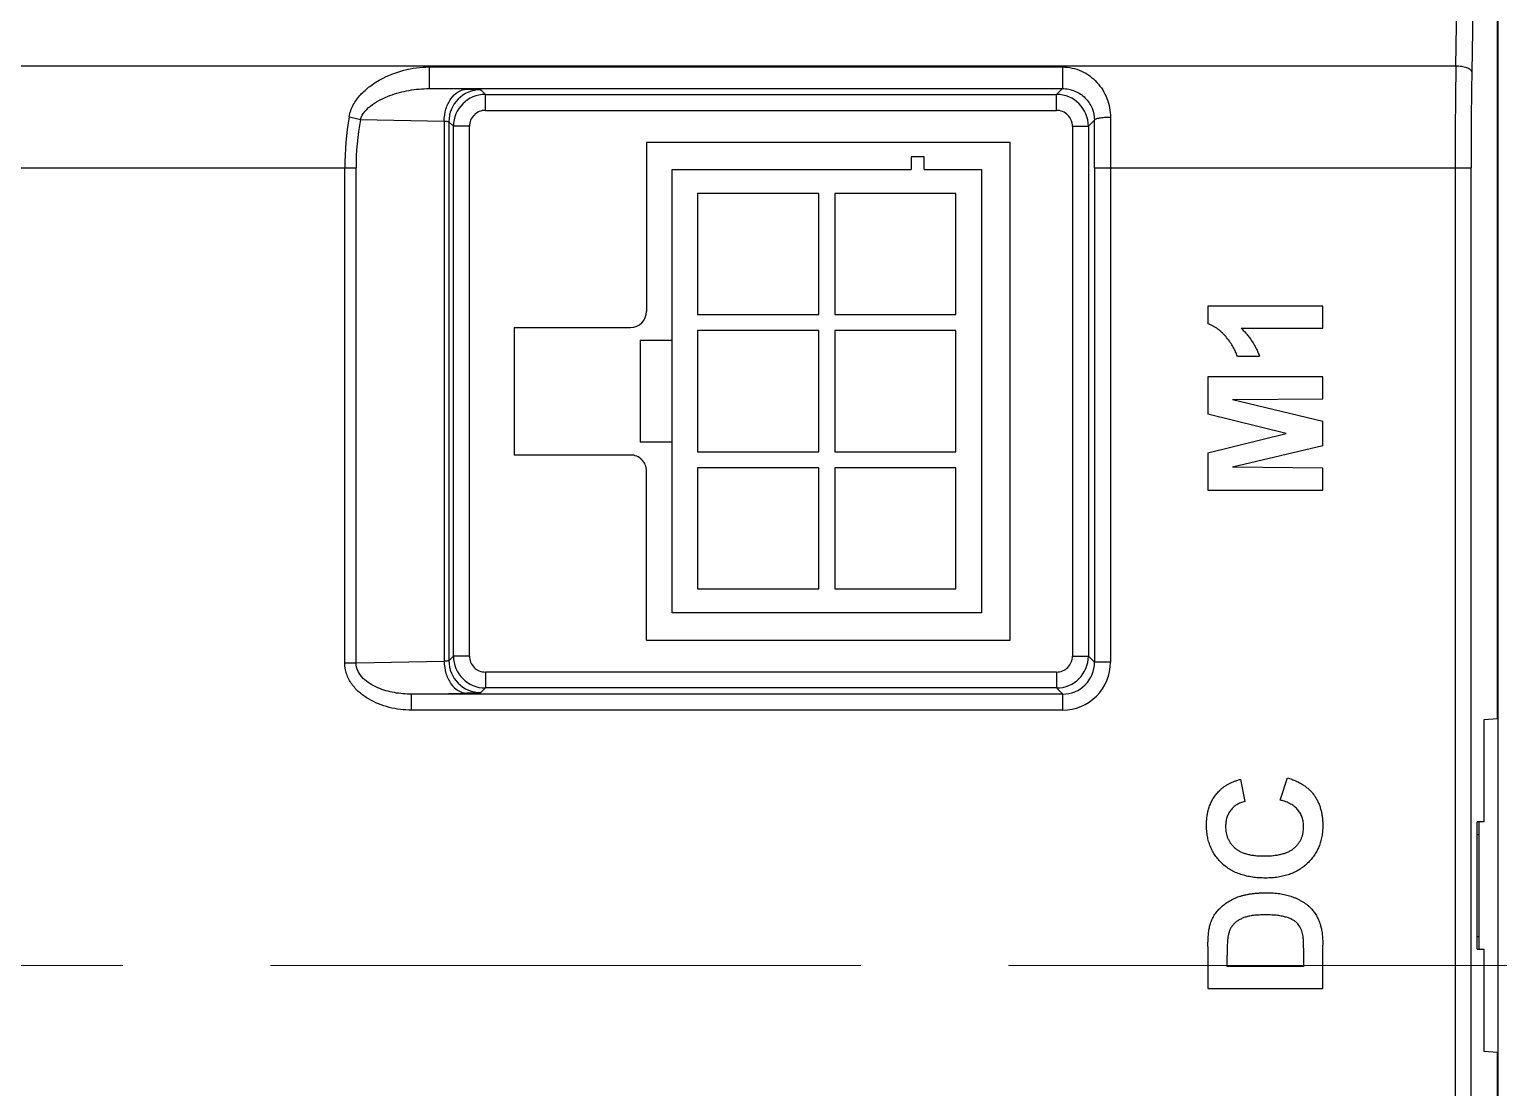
# Model space of a CAD drawing. Header units: millimetres. Extents: x 12 to 285, y 0 to 159.
# Drawn here: x 162.73 to 192.58, y 111.17 to 132.67 of the extents above; entities that cross this region are included whole.
import ezdxf

# ---------------------------------------------------------------- set-up
doc = ezdxf.new("R2010")
doc.units = ezdxf.units.MM
doc.linetypes.add('ACAD_ISO02W100', pattern=[15, 12, -3])

msp = doc.modelspace()

# ---------------------------------------------------------------- linework, layer by layer
at = {"color": 7, "lineweight": 25}
for points in [[(192.563291, 118.669804), (192.563291, 136.193017)], [(192.574616, 91.101808), (192.574616, 136.204412)], [(191.714085, 131.925394), (191.742095, 133.598196)], [(192.066016, 133.481991), (192.037899, 131.809189)], [(191.714085, 131.925394), (95.816596, 131.925394)], [(170.84869, 131.908602), (183.7176, 131.908602)], [(170.84869, 131.908602), (170.84869, 131.469288)], [(183.7176, 131.908602), (183.7176, 131.469288)], [(170.84869, 131.469288), (183.7176, 131.469288)], [(171.89891, 131.444311), (171.992184, 131.350895)], [(183.599208, 131.350895), (183.7176, 131.469288)], [(171.992184, 131.350895), (183.599208, 131.350895)], [(171.992184, 131.026798), (171.992184, 131.350895)], [(183.599208, 131.026798), (183.599208, 131.350895)], [(169.453101, 130.837604), (171.155783, 130.8079)], [(171.155783, 130.8079), (171.155783, 119.833406)], [(171.250716, 130.796117), (171.250716, 119.845013)], [(171.250716, 130.796117), (171.344096, 130.702701)], [(171.992184, 131.026798), (183.599208, 131.026798)], [(184.247296, 130.702701), (184.370416, 130.825891)], [(184.694512, 130.8835), (184.695994, 129.85801)], [(171.668193, 130.702701), (171.344096, 130.702701)], [(171.344096, 119.938499), (171.344096, 130.702701)], [(171.668193, 119.938499), (171.668193, 130.702701)], [(183.923199, 130.702701), (184.247296, 130.702701)], [(183.923199, 130.702701), (183.923199, 119.938499)], [(184.247296, 130.702701), (184.247296, 119.938499)], [(182.657186, 130.376594), (175.267691, 130.376594)], [(175.267691, 130.376594), (175.267691, 126.941103)], [(182.657186, 120.264713), (182.657186, 130.376594)], [(180.90709, 130.084917), (180.647799, 130.084917)], [(180.647799, 130.084917), (180.647799, 129.82559)], [(180.90709, 129.82559), (180.90709, 130.084917)], [(95.508586, 129.85801), (169.364201, 129.85801)], [(169.135108, 119.802115), (169.135108, 129.85801)], [(169.364201, 119.802115), (169.364201, 129.85801)], [(175.786309, 129.82559), (180.647799, 129.82559)], [(175.786309, 120.815716), (175.786309, 129.82559)], [(180.90709, 129.82559), (182.073797, 129.82559)], [(182.073797, 129.82559), (182.073797, 120.815716)], [(184.371897, 129.85801), (192.022095, 129.85801)], [(184.371897, 129.85801), (184.371897, 119.813792)], [(184.695994, 129.85801), (184.695994, 119.813792)], [(191.698316, 129.85801), (191.698316, 97.44821)], [(192.022095, 97.44821), (192.022095, 129.85801)], [(178.767987, 129.339392), (176.304892, 129.339392)], [(176.304892, 129.339392), (176.304892, 126.876297)], [(178.767987, 126.876297), (178.767987, 129.339392)], [(181.555284, 129.339392), (179.092084, 129.339392)], [(179.092084, 129.339392), (179.092084, 126.876297)], [(181.555284, 126.876297), (181.555284, 129.339392)], [(189.009514, 127.050816), (186.675995, 127.050816)], [(186.675995, 127.050816), (186.675995, 126.690913)], [(189.009514, 126.602013), (189.009514, 127.050816)], [(172.577689, 126.617006), (174.943594, 126.617006)], [(172.577689, 126.617006), (172.577689, 124.024195)], [(176.304892, 126.876297), (178.767987, 126.876297)], [(179.092084, 126.876297), (181.555284, 126.876297)], [(187.348213, 126.602013), (189.009514, 126.602013)], [(175.138115, 126.357714), (175.786309, 126.357714)], [(175.138115, 126.357714), (175.138115, 124.283486)], [(178.767987, 126.5522), (176.304892, 126.5522)], [(176.304892, 126.5522), (176.304892, 124.089106)], [(178.767987, 124.089106), (178.767987, 126.5522)], [(181.555284, 126.5522), (179.092084, 126.5522)], [(179.092084, 126.5522), (179.092084, 124.089106)], [(181.555284, 124.089106), (181.555284, 126.5522)], [(187.274412, 126.033617), (187.72311, 126.033617)], [(189.009514, 125.614799), (186.675995, 125.614799)], [(186.675995, 125.614799), (186.675995, 124.855692)], [(189.009514, 125.165995), (189.009514, 125.614799)], [(187.172494, 125.151108), (189.009514, 125.165995)], [(187.172494, 125.151108), (189.009514, 124.713099)], [(188.267693, 124.463015), (186.675995, 124.855692)], [(189.009514, 124.212896), (189.009514, 124.713099)], [(175.786309, 124.283486), (175.138115, 124.283486)], [(186.675995, 124.070303), (188.267693, 124.463015)], [(189.009514, 124.212896), (187.172494, 123.774887)], [(174.943594, 124.024195), (172.577689, 124.024195)], [(176.304892, 124.089106), (178.767987, 124.089106)], [(179.092084, 124.089106), (181.555284, 124.089106)], [(186.675995, 124.070303), (186.675995, 123.311196)], [(175.267691, 120.264713), (175.267691, 123.700098)], [(178.767987, 123.765009), (176.304892, 123.765009)], [(176.304892, 123.765009), (176.304892, 121.301809)], [(178.767987, 121.301809), (178.767987, 123.765009)], [(181.555284, 123.765009), (179.092084, 123.765009)], [(179.092084, 123.765009), (179.092084, 121.301809)], [(181.555284, 121.301809), (181.555284, 123.765009)], [(189.009514, 123.759999), (187.172494, 123.774887)], [(189.009514, 123.311196), (189.009514, 123.759999)], [(186.675995, 123.311196), (189.009514, 123.311196)], [(176.304892, 121.301809), (178.767987, 121.301809)], [(179.092084, 121.301809), (181.555284, 121.301809)], [(182.073797, 120.815716), (175.786309, 120.815716)], [(175.267691, 120.264713), (182.657186, 120.264713)], [(169.135108, 119.802115), (169.364201, 119.802115)], [(169.364201, 119.802115), (171.155783, 119.833406)], [(171.344096, 119.938499), (171.250716, 119.845013)], [(171.668193, 119.938499), (171.344096, 119.938499)], [(183.923199, 119.938499), (184.247296, 119.938499)], [(184.371897, 119.813792), (184.247296, 119.938499)], [(184.695994, 119.813792), (184.371897, 119.813792)], [(183.599208, 119.614402), (171.992184, 119.614402)], [(171.992184, 119.614402), (171.992184, 119.290411)], [(183.599208, 119.614402), (183.599208, 119.290411)], [(170.49309, 119.165704), (171.614183, 119.185213)], [(183.723915, 119.165704), (170.49309, 119.165704)], [(170.49309, 118.841607), (170.49309, 119.165704)], [(171.992184, 119.290411), (171.89891, 119.196995)], [(183.599208, 119.290411), (171.992184, 119.290411)], [(183.723915, 119.165704), (183.599208, 119.290411)], [(183.723915, 118.841607), (183.723915, 119.165704)], [(183.723915, 118.841607), (170.49309, 118.841607)], [(192.286008, 118.647614), (192.563291, 118.669804)], [(192.286008, 116.573387), (192.286008, 118.647614)], [(187.334207, 117.433106), (187.423884, 116.984408)], [(188.141892, 117.014289), (188.291505, 117.463093)], [(192.286008, 116.573387), (192.144509, 116.573387)], [(192.144509, 113.980611), (192.144509, 116.573387)], [(192.185713, 113.980611), (192.185713, 116.573387)], [(192.144509, 116.310709), (192.185713, 116.310709)], [(189.009514, 113.184992), (189.009514, 114.066089)], [(192.185713, 114.236516), (192.144509, 114.236516)], [(186.675995, 114.040795), (186.675995, 113.184992)], [(187.064897, 113.63369), (187.064897, 113.855799)], [(188.620612, 114.003013), (188.620612, 113.63369)], [(192.144509, 113.980611), (192.286008, 113.980611)], [(192.286008, 111.906384), (192.286008, 113.980611)], [(188.620612, 113.63369), (187.064897, 113.63369)], [(186.675995, 113.184992), (189.009514, 113.184992)], [(192.563291, 111.884194), (192.286008, 111.906384)], [(192.563291, 109.018792), (192.563291, 111.884194)]]:
    msp.add_lwpolyline(points, dxfattribs=at)
at = {"color": 7, "linetype": 'ACAD_ISO02W100', "lineweight": 15}
msp.add_lwpolyline([(92.623111, 113.653093), (195.523203, 113.653093)], dxfattribs=at)
at = {"color": 7, "lineweight": 25}
for points, knots in [([(169.224007, 130.895883), (169.238295, 130.979491), (169.268211, 131.0607), (169.308498, 131.135913), (169.348785, 131.210913), (169.399409, 131.279705), (169.456417, 131.342605), (169.513497, 131.405611), (169.576997, 131.462691), (169.644695, 131.51409), (169.712499, 131.565913), (169.784501, 131.611986), (169.859184, 131.653085), (170.009185, 131.735811), (170.170299, 131.798288), (170.336598, 131.841503), (170.503991, 131.884895), (170.676605, 131.908602), (170.84869, 131.908602)], [0, 0, 0, 0, 1, 1, 1, 2, 2, 2, 3, 3, 3, 4, 4, 4, 5, 5, 5, 6, 6, 6, 6]), ([(183.7176, 131.908602), (183.849504, 131.908496), (183.983101, 131.879286), (184.104315, 131.824394), (184.223589, 131.770313), (184.33101, 131.691291), (184.419416, 131.595194), (184.507187, 131.499803), (184.576403, 131.387408), (184.623004, 131.266299), (184.669889, 131.144309), (184.694089, 131.013287), (184.694512, 130.8835)], [0, 0, 0, 0, 1, 1, 1, 2, 2, 2, 3, 3, 3, 4, 4, 4, 4]), ([(192.037899, 131.809189), (192.0361, 131.825593), (192.024388, 131.839986), (192.011512, 131.850993), (192.00181, 131.859283), (191.991403, 131.865704), (191.980502, 131.871384), (191.967097, 131.878404), (191.952915, 131.884507), (191.938487, 131.889693), (191.903703, 131.902393), (191.867402, 131.910401), (191.830713, 131.915904), (191.792084, 131.92169), (191.753102, 131.924794), (191.714085, 131.925394)], [0, 0, 0, 0, 1, 1, 1, 2, 2, 2, 3, 3, 3, 4, 4, 4, 5, 5, 5, 5]), ([(169.453101, 130.837604), (169.487286, 130.964286), (169.589591, 131.067403), (169.698494, 131.145614), (169.753492, 131.18509), (169.810112, 131.218216), (169.868991, 131.24799), (169.928187, 131.277906), (169.989712, 131.304399), (170.052189, 131.327683), (170.178307, 131.374884), (170.308587, 131.409209), (170.441091, 131.432916), (170.575605, 131.456799), (170.712306, 131.469817), (170.84869, 131.469288)], [0, 0, 0, 0, 1, 1, 1, 2, 2, 2, 3, 3, 3, 4, 4, 4, 5, 5, 5, 5]), ([(171.155783, 130.8079), (171.156595, 130.890803), (171.168483, 130.974199), (171.192402, 131.054103), (171.214591, 131.128504), (171.247188, 131.199801), (171.292097, 131.263301), (171.331714, 131.319286), (171.380714, 131.36931), (171.440087, 131.404306), (171.492792, 131.435491), (171.553717, 131.454894), (171.614183, 131.455917)], [0, 0, 0, 0, 1, 1, 1, 2, 2, 2, 3, 3, 3, 4, 4, 4, 4]), ([(171.614183, 131.455917), (171.653694, 131.455212), (171.693311, 131.4544), (171.732716, 131.453413), (171.748909, 131.452989), (171.764995, 131.452601), (171.781188, 131.452107), (171.794699, 131.451613), (171.808316, 131.451084), (171.821687, 131.45059), (171.832411, 131.450096), (171.8431, 131.449497), (171.854001, 131.449109), (171.862009, 131.448685), (171.870017, 131.448403), (171.877708, 131.447415), (171.882611, 131.446886), (171.887303, 131.446216), (171.892701, 131.445898), (171.894994, 131.445793), (171.897393, 131.445793), (171.89891, 131.444311)], [0, 0, 0, 0, 1, 1, 1, 2, 2, 2, 3, 3, 3, 4, 4, 4, 5, 5, 5, 6, 6, 6, 7, 7, 7, 7]), ([(183.7176, 131.469288), (183.804384, 131.469288), (183.892084, 131.451684), (183.972694, 131.417817), (184.050799, 131.385009), (184.122201, 131.33689), (184.181891, 131.276988), (184.240593, 131.218216), (184.287901, 131.148189), (184.320215, 131.071601), (184.352882, 130.993884), (184.369992, 130.909394), (184.370416, 130.825891)], [0, 0, 0, 0, 1, 1, 1, 2, 2, 2, 3, 3, 3, 4, 4, 4, 4]), ([(169.224007, 130.895883), (169.265706, 130.888509), (169.307192, 130.879584), (169.348291, 130.869283), (169.38371, 130.860217), (169.418917, 130.850092), (169.453101, 130.837604)], [0, 0, 0, 0, 1, 1, 1, 2, 2, 2, 2]), ([(171.155783, 130.8079), (171.169083, 130.807194), (171.182312, 130.806383), (171.1954, 130.805289), (171.205208, 130.804584), (171.215085, 130.803702), (171.225104, 130.802502), (171.231384, 130.801691), (171.237804, 130.800915), (171.243696, 130.799398), (171.245389, 130.79901), (171.247012, 130.798516), (171.248705, 130.79781), (171.249587, 130.797387), (171.250504, 130.796999), (171.250716, 130.796117)], [0, 0, 0, 0, 1, 1, 1, 2, 2, 2, 3, 3, 3, 4, 4, 4, 5, 5, 5, 5]), ([(171.992184, 131.026798), (171.906283, 131.026798), (171.823909, 130.992685), (171.76309, 130.931901), (171.702307, 130.871082), (171.668193, 130.788709), (171.668193, 130.702701)], [0, 0, 0, 0, 1, 1, 1, 2, 2, 2, 2]), ([(183.923199, 130.702701), (183.923199, 130.788709), (183.889086, 130.871082), (183.828408, 130.931901), (183.767483, 130.992685), (183.685215, 131.026798), (183.599208, 131.026798)], [0, 0, 0, 0, 1, 1, 1, 2, 2, 2, 2]), ([(184.694512, 130.8835), (184.65359, 130.883394), (184.612597, 130.881913), (184.571887, 130.878914), (184.536891, 130.876198), (184.502107, 130.872388), (184.467288, 130.866284), (184.443194, 130.862086), (184.419099, 130.856689), (184.396803, 130.847693), (184.389995, 130.845012), (184.383504, 130.841908), (184.377612, 130.837004), (184.374084, 130.834005), (184.370909, 130.830301), (184.370416, 130.825891)], [0, 0, 0, 0, 1, 1, 1, 2, 2, 2, 3, 3, 3, 4, 4, 4, 5, 5, 5, 5]), ([(187.274412, 126.033617), (187.263087, 126.063497), (187.251904, 126.093413), (187.238816, 126.122411), (187.224494, 126.154196), (187.207913, 126.184888), (187.190204, 126.215015), (187.171012, 126.247683), (187.150516, 126.279609), (187.128997, 126.310794), (187.10529, 126.345084), (187.080384, 126.378387), (187.054208, 126.410807), (187.040696, 126.427599), (187.026903, 126.444003), (187.012615, 126.459984), (186.998716, 126.475295), (186.984393, 126.490217), (186.969612, 126.504787), (186.955183, 126.519004), (186.940508, 126.532798), (186.925197, 126.545991), (186.910098, 126.558903), (186.894505, 126.571109), (186.878383, 126.582892), (186.862791, 126.594287), (186.846704, 126.605188), (186.8303, 126.615594), (186.814107, 126.62579), (186.797491, 126.635491), (186.780699, 126.644593), (186.763907, 126.653589), (186.746797, 126.662196), (186.729299, 126.669816), (186.711802, 126.677401), (186.693916, 126.68421), (186.675995, 126.690913)], [0, 0, 0, 0, 1, 1, 1, 2, 2, 2, 3, 3, 3, 4, 4, 4, 5, 5, 5, 6, 6, 6, 7, 7, 7, 8, 8, 8, 9, 9, 9, 10, 10, 10, 11, 11, 11, 12, 12, 12, 12]), ([(187.348213, 126.602013), (187.368886, 126.581693), (187.389488, 126.561302), (187.409384, 126.540312), (187.429105, 126.519604), (187.448084, 126.49819), (187.466499, 126.476283), (187.484808, 126.45441), (187.502588, 126.431903), (187.519804, 126.409008), (187.536808, 126.386289), (187.553212, 126.363111), (187.568805, 126.339299), (187.584397, 126.315698), (187.599108, 126.291392), (187.613184, 126.266909), (187.627401, 126.242285), (187.640983, 126.217308), (187.653895, 126.192085), (187.666983, 126.166508), (187.679401, 126.140509), (187.690795, 126.114015), (187.702296, 126.087486), (187.712703, 126.060499), (187.72311, 126.033617)], [0, 0, 0, 0, 1, 1, 1, 2, 2, 2, 3, 3, 3, 4, 4, 4, 5, 5, 5, 6, 6, 6, 7, 7, 7, 8, 8, 8, 8]), ([(175.267691, 123.700098), (175.267691, 123.786105), (175.233612, 123.868514), (175.172793, 123.929298), (175.11201, 123.990116), (175.029601, 124.024195), (174.943594, 124.024195)], [0, 0, 0, 0, 1, 1, 1, 2, 2, 2, 2]), ([(170.49309, 118.841607), (170.34069, 118.841607), (170.187585, 118.859493), (170.038889, 118.896499), (169.890511, 118.933506), (169.746295, 118.989703), (169.615414, 119.067914), (169.549692, 119.107108), (169.487391, 119.15191), (169.430312, 119.20271), (169.373091, 119.253404), (169.321092, 119.310308), (169.277206, 119.372784), (169.233215, 119.435508), (169.197302, 119.503806), (169.172714, 119.576408), (169.148196, 119.649009), (169.135108, 119.725809), (169.135108, 119.802115)], [0, 0, 0, 0, 1, 1, 1, 2, 2, 2, 3, 3, 3, 4, 4, 4, 5, 5, 5, 6, 6, 6, 6]), ([(170.49309, 119.165704), (170.376109, 119.165316), (170.258493, 119.174911), (170.143205, 119.195584), (170.085385, 119.205991), (170.0282, 119.219114), (169.971791, 119.235413), (169.915487, 119.251817), (169.859889, 119.271184), (169.805914, 119.294291), (169.751798, 119.317504), (169.699199, 119.344386), (169.649387, 119.375889), (169.599504, 119.407498), (169.552303, 119.443587), (169.510392, 119.485391), (169.468306, 119.527301), (169.431511, 119.574891), (169.405512, 119.628584), (169.3793, 119.682488), (169.36399, 119.742707), (169.364201, 119.802115)], [0, 0, 0, 0, 1, 1, 1, 2, 2, 2, 3, 3, 3, 4, 4, 4, 5, 5, 5, 6, 6, 6, 7, 7, 7, 7]), ([(171.250716, 119.845013), (171.250504, 119.844307), (171.249587, 119.843813), (171.248705, 119.84339), (171.247012, 119.842684), (171.245389, 119.842296), (171.243696, 119.841803), (171.237804, 119.840286), (171.231384, 119.839509), (171.225104, 119.838804), (171.215085, 119.837604), (171.205208, 119.836687), (171.1954, 119.835911), (171.182312, 119.834888), (171.169083, 119.834006), (171.155783, 119.833406)], [0, 0, 0, 0, 1, 1, 1, 2, 2, 2, 3, 3, 3, 4, 4, 4, 5, 5, 5, 5]), ([(171.155783, 119.833406), (171.156595, 119.750398), (171.168483, 119.667107), (171.192402, 119.587097), (171.214591, 119.512802), (171.247188, 119.4414), (171.292097, 119.3779), (171.331714, 119.321914), (171.380785, 119.271996), (171.440087, 119.236894), (171.492792, 119.205709), (171.553717, 119.186412), (171.614183, 119.185213)], [0, 0, 0, 0, 1, 1, 1, 2, 2, 2, 3, 3, 3, 4, 4, 4, 4]), ([(171.668193, 119.938499), (171.668193, 119.852492), (171.702307, 119.770083), (171.76309, 119.709299), (171.823909, 119.648516), (171.906283, 119.614402), (171.992184, 119.614402)], [0, 0, 0, 0, 1, 1, 1, 2, 2, 2, 2]), ([(183.599208, 119.614402), (183.685215, 119.614402), (183.767483, 119.648516), (183.828408, 119.709299), (183.889086, 119.770083), (183.923199, 119.852492), (183.923199, 119.938499)], [0, 0, 0, 0, 1, 1, 1, 2, 2, 2, 2]), ([(183.723915, 118.841607), (183.98169, 118.841607), (184.228916, 118.944089), (184.411302, 119.126404), (184.593583, 119.308685), (184.695994, 119.556017), (184.695994, 119.813792)], [0, 0, 0, 0, 1, 1, 1, 2, 2, 2, 2]), ([(183.723915, 119.165704), (183.895788, 119.165704), (184.060606, 119.233896), (184.182209, 119.355498), (184.303705, 119.476995), (184.372003, 119.641883), (184.371897, 119.813792)], [0, 0, 0, 0, 1, 1, 1, 2, 2, 2, 2]), ([(171.89891, 119.196995), (171.897393, 119.195514), (171.894994, 119.195514), (171.892701, 119.195408), (171.887303, 119.19509), (171.882611, 119.194314), (171.877708, 119.193714), (171.870017, 119.192797), (171.862009, 119.192515), (171.854001, 119.192198), (171.8431, 119.191704), (171.832411, 119.191104), (171.821687, 119.19061), (171.808316, 119.19001), (171.794699, 119.189587), (171.781188, 119.189199), (171.764995, 119.188705), (171.748909, 119.188211), (171.732716, 119.187788), (171.693311, 119.186694), (171.653694, 119.185989), (171.614183, 119.185213)], [0, 0, 0, 0, 1, 1, 1, 2, 2, 2, 3, 3, 3, 4, 4, 4, 5, 5, 5, 6, 6, 6, 7, 7, 7, 7]), ([(186.901314, 117.197098), (186.914402, 117.210116), (186.927314, 117.223204), (186.941107, 117.23541), (186.955112, 117.247898), (186.969894, 117.259716), (186.984993, 117.270899), (187.000515, 117.282506), (187.01639, 117.293583), (187.032582, 117.304096), (187.049692, 117.315102), (187.06719, 117.325298), (187.085005, 117.334999), (187.103385, 117.344983), (187.122188, 117.354296), (187.141203, 117.363009), (187.160994, 117.372217), (187.181102, 117.380684), (187.201387, 117.388692), (187.222589, 117.397088), (187.243896, 117.40499), (187.265486, 117.412116), (187.288205, 117.419595), (187.311206, 117.426404), (187.334207, 117.433106)], [0, 0, 0, 0, 1, 1, 1, 2, 2, 2, 3, 3, 3, 4, 4, 4, 5, 5, 5, 6, 6, 6, 7, 7, 7, 8, 8, 8, 8]), ([(188.291505, 117.463093), (188.320892, 117.453885), (188.350384, 117.444783), (188.379417, 117.434482), (188.407216, 117.42471), (188.434698, 117.413809), (188.461685, 117.401815), (188.487685, 117.390314), (188.513191, 117.377791), (188.538309, 117.364385), (188.562403, 117.351615), (188.58611, 117.338103), (188.608899, 117.323287), (188.631089, 117.308893), (188.652609, 117.293301), (188.673387, 117.277002), (188.693707, 117.261092), (188.713498, 117.244617), (188.732301, 117.227014), (188.750787, 117.209692), (188.76839, 117.191313), (188.785112, 117.172298), (188.801798, 117.153389), (188.817497, 117.13381), (188.832384, 117.113384), (188.847201, 117.092993), (188.8611, 117.071897), (188.874012, 117.050307), (188.886888, 117.0284), (188.898989, 117.005893), (188.909995, 116.982997), (188.921108, 116.959608), (188.931197, 116.93569), (188.940405, 116.911383), (188.949612, 116.886689), (188.957797, 116.861606), (188.965099, 116.836206), (188.972684, 116.809783), (188.979316, 116.783184), (188.984784, 116.756302), (188.990287, 116.728609), (188.994697, 116.700599), (188.998296, 116.672588), (189.002106, 116.643484), (189.004998, 116.614415), (189.006692, 116.585205), (189.008491, 116.554513), (189.008985, 116.523786), (189.009514, 116.493095)], [0, 0, 0, 0, 1, 1, 1, 2, 2, 2, 3, 3, 3, 4, 4, 4, 5, 5, 5, 6, 6, 6, 7, 7, 7, 8, 8, 8, 9, 9, 9, 10, 10, 10, 11, 11, 11, 12, 12, 12, 13, 13, 13, 14, 14, 14, 15, 15, 15, 16, 16, 16, 16]), ([(186.646114, 116.509005), (186.646996, 116.543507), (186.647808, 116.577903), (186.650312, 116.612298), (186.652711, 116.645283), (186.656592, 116.678197), (186.661989, 116.711006), (186.667211, 116.742403), (186.673913, 116.773588), (186.682098, 116.804386), (186.690106, 116.834301), (186.69949, 116.863688), (186.710108, 116.892792), (186.720586, 116.921191), (186.732298, 116.949201), (186.745704, 116.976506), (186.758792, 117.003388), (186.773608, 117.029493), (186.789589, 117.054999), (186.805605, 117.080399), (186.822786, 117.104917), (186.841483, 117.128306), (186.860392, 117.152084), (186.880888, 117.174591), (186.901314, 117.197098)], [0, 0, 0, 0, 1, 1, 1, 2, 2, 2, 3, 3, 3, 4, 4, 4, 5, 5, 5, 6, 6, 6, 7, 7, 7, 8, 8, 8, 8]), ([(187.423884, 116.984408), (187.409208, 116.980493), (187.394497, 116.976788), (187.379998, 116.972202), (187.365887, 116.967793), (187.352093, 116.962783), (187.338406, 116.957315), (187.325, 116.951882), (187.311912, 116.946097), (187.299106, 116.9395), (187.286688, 116.933114), (187.274588, 116.925883), (187.262699, 116.918509), (187.250811, 116.911101), (187.239204, 116.903516), (187.228092, 116.895085), (187.217015, 116.886795), (187.206396, 116.877799), (187.196307, 116.868486), (187.1859, 116.85889), (187.175916, 116.849012), (187.166391, 116.838499), (187.156796, 116.828198), (187.1478, 116.817509), (187.139298, 116.806291), (187.13069, 116.795108), (187.122611, 116.783607), (187.114991, 116.771683), (187.107301, 116.759795), (187.099998, 116.747694), (187.093401, 116.735312), (187.08691, 116.722683), (187.080984, 116.709983), (187.075692, 116.696894), (187.070294, 116.683701), (187.065497, 116.670189), (187.061193, 116.656713), (187.056783, 116.642814), (187.052691, 116.628808), (187.049516, 116.614591), (187.0462, 116.600092), (187.043695, 116.585487), (187.041508, 116.570706), (187.039285, 116.555607), (187.037416, 116.540508), (187.036393, 116.525409), (187.035299, 116.509499), (187.035193, 116.493589), (187.035017, 116.477714)], [0, 0, 0, 0, 1, 1, 1, 2, 2, 2, 3, 3, 3, 4, 4, 4, 5, 5, 5, 6, 6, 6, 7, 7, 7, 8, 8, 8, 9, 9, 9, 10, 10, 10, 11, 11, 11, 12, 12, 12, 13, 13, 13, 14, 14, 14, 15, 15, 15, 16, 16, 16, 16]), ([(188.620612, 116.474891), (188.620188, 116.491013), (188.6198, 116.506994), (188.618707, 116.52301), (188.617684, 116.538497), (188.616096, 116.553984), (188.613591, 116.569295), (188.611192, 116.584394), (188.608017, 116.599316), (188.604313, 116.614203), (188.600609, 116.628597), (188.596411, 116.64299), (188.591613, 116.657207), (188.586992, 116.671106), (188.5817, 116.6849), (188.575703, 116.698306), (188.569706, 116.711888), (188.562897, 116.725117), (188.555701, 116.737993), (188.548398, 116.750905), (188.540602, 116.763711), (188.532311, 116.775917), (188.523809, 116.788299), (188.514708, 116.800294), (188.505183, 116.8119), (188.495411, 116.823683), (188.48511, 116.835183), (188.474315, 116.846014), (188.463202, 116.857091), (188.451384, 116.867498), (188.439213, 116.877305), (188.426584, 116.887606), (188.413496, 116.897202), (188.399984, 116.906303), (188.385803, 116.915793), (188.371304, 116.924613), (188.356487, 116.933009), (188.341, 116.941616), (188.325301, 116.949801), (188.309285, 116.957315), (188.292317, 116.965111), (188.274889, 116.972202), (188.257392, 116.978799), (188.239012, 116.985714), (188.220491, 116.992205), (188.201688, 116.997884), (188.182003, 117.003988), (188.161895, 117.009103), (188.141892, 117.014289)], [0, 0, 0, 0, 1, 1, 1, 2, 2, 2, 3, 3, 3, 4, 4, 4, 5, 5, 5, 6, 6, 6, 7, 7, 7, 8, 8, 8, 9, 9, 9, 10, 10, 10, 11, 11, 11, 12, 12, 12, 13, 13, 13, 14, 14, 14, 15, 15, 15, 16, 16, 16, 16]), ([(187.847887, 115.428694), (187.801709, 115.429505), (187.755601, 115.430387), (187.709598, 115.433386), (187.665713, 115.436208), (187.622109, 115.441111), (187.578682, 115.447391), (187.537513, 115.453494), (187.496591, 115.460796), (187.456198, 115.470286), (187.417392, 115.479388), (187.37901, 115.490289), (187.341192, 115.502989), (187.304997, 115.515195), (187.269402, 115.528988), (187.234583, 115.544687), (187.200716, 115.559892), (187.167591, 115.577107), (187.135488, 115.596087), (187.104196, 115.614502), (187.073893, 115.63461), (187.044789, 115.656306), (187.01579, 115.678002), (186.987991, 115.701285), (186.961604, 115.726015), (186.935604, 115.750498), (186.911015, 115.776391), (186.887802, 115.803591), (186.865013, 115.83019), (186.843599, 115.857989), (186.823703, 115.886811), (186.803982, 115.915386), (186.785885, 115.944984), (186.769516, 115.975605), (186.7529, 116.006403), (186.738189, 116.038117), (186.725101, 116.070502), (186.711802, 116.103487), (186.700301, 116.137283), (186.690494, 116.171503), (186.68051, 116.206604), (186.672185, 116.242199), (186.665694, 116.278112), (186.658991, 116.315401), (186.654193, 116.353007), (186.651194, 116.390683), (186.64809, 116.430089), (186.647102, 116.469494), (186.646114, 116.509005)], [0, 0, 0, 0, 1, 1, 1, 2, 2, 2, 3, 3, 3, 4, 4, 4, 5, 5, 5, 6, 6, 6, 7, 7, 7, 8, 8, 8, 9, 9, 9, 10, 10, 10, 11, 11, 11, 12, 12, 12, 13, 13, 13, 14, 14, 14, 15, 15, 15, 16, 16, 16, 16]), ([(187.035017, 116.477714), (187.035405, 116.455806), (187.035899, 116.434004), (187.037804, 116.412203), (187.039603, 116.391495), (187.042813, 116.370998), (187.046694, 116.350502), (187.050504, 116.330499), (187.054984, 116.310709), (187.060699, 116.2912), (187.066308, 116.272291), (187.073011, 116.253594), (187.080807, 116.235496), (187.088604, 116.217505), (187.097317, 116.199795), (187.106983, 116.182686), (187.116614, 116.165788), (187.126986, 116.149383), (187.13831, 116.133614), (187.149916, 116.117386), (187.162405, 116.101794), (187.175704, 116.086906), (187.189286, 116.071808), (187.203609, 116.057308), (187.218708, 116.043903), (187.234407, 116.030003), (187.250987, 116.016986), (187.268309, 116.005097), (187.286406, 115.992609), (187.305315, 115.981108), (187.324894, 115.970984), (187.345391, 115.960189), (187.366698, 115.950699), (187.388394, 115.942514), (187.411713, 115.933483), (187.435384, 115.925793), (187.459514, 115.91909), (187.484985, 115.911893), (187.510984, 115.905896), (187.53709, 115.900816), (187.565206, 115.895383), (187.593605, 115.891009), (187.622109, 115.887693), (187.652907, 115.8842), (187.68381, 115.881801), (187.714714, 115.880284), (187.747698, 115.878697), (187.780683, 115.878097), (187.813809, 115.877392)], [0, 0, 0, 0, 1, 1, 1, 2, 2, 2, 3, 3, 3, 4, 4, 4, 5, 5, 5, 6, 6, 6, 7, 7, 7, 8, 8, 8, 9, 9, 9, 10, 10, 10, 11, 11, 11, 12, 12, 12, 13, 13, 13, 14, 14, 14, 15, 15, 15, 16, 16, 16, 16]), ([(187.813809, 115.877392), (187.84891, 115.878097), (187.883906, 115.878697), (187.919007, 115.880284), (187.951392, 115.881801), (187.983883, 115.8842), (188.016197, 115.887693), (188.046113, 115.891009), (188.075887, 115.895383), (188.105486, 115.900816), (188.133002, 115.905896), (188.160307, 115.911893), (188.187295, 115.91909), (188.212095, 115.925687), (188.236613, 115.933413), (188.260708, 115.942514), (188.283109, 115.950805), (188.305087, 115.960294), (188.326607, 115.970984), (188.346715, 115.981003), (188.366294, 115.992115), (188.384991, 116.004603), (188.402489, 116.016386), (188.419211, 116.029404), (188.435015, 116.043409), (188.450291, 116.056885), (188.46479, 116.071314), (188.478513, 116.086413), (188.491883, 116.101194), (188.504583, 116.11661), (188.516401, 116.132697), (188.527796, 116.148396), (188.538485, 116.1648), (188.548116, 116.181804), (188.557888, 116.198702), (188.566601, 116.216199), (188.574292, 116.234085), (188.582088, 116.252183), (188.588685, 116.270915), (188.5944, 116.289789), (188.600186, 116.309015), (188.604984, 116.328489), (188.608899, 116.348209), (188.612992, 116.368599), (188.61599, 116.389202), (188.617789, 116.40991), (188.619589, 116.431394), (188.620083, 116.453196), (188.620612, 116.474891)], [0, 0, 0, 0, 1, 1, 1, 2, 2, 2, 3, 3, 3, 4, 4, 4, 5, 5, 5, 6, 6, 6, 7, 7, 7, 8, 8, 8, 9, 9, 9, 10, 10, 10, 11, 11, 11, 12, 12, 12, 13, 13, 13, 14, 14, 14, 15, 15, 15, 16, 16, 16, 16]), ([(189.009514, 116.493095), (189.008702, 116.455206), (189.007997, 116.417283), (189.004892, 116.3795), (189.001894, 116.342988), (188.996708, 116.306616), (188.989899, 116.270598), (188.983302, 116.235814), (188.975294, 116.201312), (188.965593, 116.167304), (188.955997, 116.134002), (188.944885, 116.101194), (188.931903, 116.069091), (188.918991, 116.037306), (188.904316, 116.006297), (188.888017, 115.976099), (188.871613, 115.945901), (188.853586, 115.916585), (188.834183, 115.888187), (188.814604, 115.859612), (188.793508, 115.831883), (188.771107, 115.805496), (188.748211, 115.778402), (188.723905, 115.752508), (188.698187, 115.727884), (188.672294, 115.703084), (188.6452, 115.679695), (188.616802, 115.657788), (188.588615, 115.635915), (188.559087, 115.615595), (188.528501, 115.597004), (188.497492, 115.578201), (188.465495, 115.561091), (188.432687, 115.545604), (188.399314, 115.5298), (188.365095, 115.515794), (188.330311, 115.503483), (188.294292, 115.490783), (188.257497, 115.479917), (188.220491, 115.470815), (188.181686, 115.461184), (188.142598, 115.4536), (188.103087, 115.447391), (188.061988, 115.441006), (188.020713, 115.436208), (187.979297, 115.433386), (187.935588, 115.430387), (187.891702, 115.429505), (187.847887, 115.428694)], [0, 0, 0, 0, 1, 1, 1, 2, 2, 2, 3, 3, 3, 4, 4, 4, 5, 5, 5, 6, 6, 6, 7, 7, 7, 8, 8, 8, 9, 9, 9, 10, 10, 10, 11, 11, 11, 12, 12, 12, 13, 13, 13, 14, 14, 14, 15, 15, 15, 16, 16, 16, 16]), ([(186.720409, 114.482614), (186.725807, 114.499406), (186.731204, 114.516093), (186.737307, 114.532603), (186.743199, 114.548901), (186.749796, 114.564988), (186.756887, 114.580792), (186.763907, 114.596385), (186.771386, 114.611801), (186.779288, 114.627112), (186.78719, 114.642317), (186.795516, 114.65731), (186.804512, 114.671915), (186.813507, 114.686414), (186.823103, 114.700596), (186.833087, 114.714389), (186.843106, 114.728394), (186.853512, 114.742188), (186.864413, 114.755594), (186.875314, 114.768893), (186.886709, 114.781805), (186.898492, 114.794399), (186.910486, 114.807205), (186.922798, 114.819588), (186.935392, 114.831794), (186.96111, 114.856312), (186.988415, 114.879207), (187.016813, 114.900515), (187.045706, 114.922105), (187.075904, 114.942107), (187.106983, 114.960311), (187.139016, 114.979008), (187.171894, 114.996012), (187.205691, 115.011287), (187.240686, 115.027091), (187.276599, 115.041097), (187.313111, 115.053303), (187.332197, 115.059688), (187.351317, 115.065685), (187.370614, 115.071083), (187.390793, 115.076798), (187.411007, 115.081913), (187.431398, 115.086499), (187.452811, 115.091403), (187.474296, 115.095707), (187.495886, 115.099587), (187.518287, 115.103715), (187.540688, 115.107207), (187.563301, 115.110382), (187.586691, 115.113698), (187.610291, 115.116415), (187.633786, 115.118814), (187.65841, 115.121213), (187.682999, 115.123294), (187.707693, 115.124917), (187.733305, 115.126398), (187.759093, 115.127492), (187.784811, 115.128092), (187.811586, 115.128797), (187.838397, 115.129185), (187.865209, 115.129503)], [0, 0, 0, 0, 1, 1, 1, 2, 2, 2, 3, 3, 3, 4, 4, 4, 5, 5, 5, 6, 6, 6, 7, 7, 7, 8, 8, 8, 9, 9, 9, 10, 10, 10, 11, 11, 11, 12, 12, 12, 13, 13, 13, 14, 14, 14, 15, 15, 15, 16, 16, 16, 17, 17, 17, 18, 18, 18, 19, 19, 19, 20, 20, 20, 20]), ([(187.865209, 115.129503), (187.911493, 115.128903), (187.957813, 115.128303), (188.003991, 115.125305), (188.047312, 115.122588), (188.090492, 115.117896), (188.133496, 115.111793), (188.173395, 115.106114), (188.213083, 115.099305), (188.252206, 115.089815), (188.289106, 115.08089), (188.325301, 115.069707), (188.361602, 115.058489)], [0, 0, 0, 0, 1, 1, 1, 2, 2, 2, 3, 3, 3, 4, 4, 4, 4]), ([(188.361602, 115.058489), (188.382487, 115.05101), (188.403301, 115.043707), (188.423797, 115.035593), (188.443799, 115.027691), (188.46359, 115.019295), (188.483205, 115.010299), (188.502114, 115.001691), (188.520811, 114.992484), (188.539296, 114.982783), (188.557112, 114.973293), (188.574786, 114.963309), (188.592107, 114.952796), (188.609111, 114.942601), (188.625692, 114.931806), (188.642096, 114.920588), (188.658182, 114.909511), (188.673916, 114.89801), (188.689297, 114.886016), (188.704396, 114.874198), (188.719107, 114.861991), (188.733289, 114.849115), (188.747188, 114.836415), (188.760488, 114.823115), (188.773894, 114.809816)], [0, 0, 0, 0, 1, 1, 1, 2, 2, 2, 3, 3, 3, 4, 4, 4, 5, 5, 5, 6, 6, 6, 7, 7, 7, 8, 8, 8, 8]), ([(187.843689, 114.680805), (187.821605, 114.680593), (187.799486, 114.680417), (187.777296, 114.679817), (187.756588, 114.679394), (187.735916, 114.678512), (187.715102, 114.677489), (187.695805, 114.676607), (187.676508, 114.675407), (187.657211, 114.673784), (187.639113, 114.672197), (187.621016, 114.670398), (187.602989, 114.668211), (187.586091, 114.666094), (187.569299, 114.663801), (187.552506, 114.66119), (187.536984, 114.658686), (187.521497, 114.656004), (187.506187, 114.652688), (187.491899, 114.649796), (187.477788, 114.646303), (187.463606, 114.642493), (187.450801, 114.638895), (187.437995, 114.635014), (187.425295, 114.630816), (187.402011, 114.622914), (187.37901, 114.613495), (187.356609, 114.603194), (187.335583, 114.593598), (187.315087, 114.583015), (187.295402, 114.570914), (187.276987, 114.55959), (187.259313, 114.54689), (187.242485, 114.533097), (187.226716, 114.519903), (187.211511, 114.505792), (187.197682, 114.490587), (187.183995, 114.475488), (187.171612, 114.459296), (187.160288, 114.442398), (187.148717, 114.425111), (187.138486, 114.406908), (187.129385, 114.388105), (187.120001, 114.368596), (187.111816, 114.348488), (187.105114, 114.327886), (187.098093, 114.306084), (187.092696, 114.283789), (187.087404, 114.261493)], [0, 0, 0, 0, 1, 1, 1, 2, 2, 2, 3, 3, 3, 4, 4, 4, 5, 5, 5, 6, 6, 6, 7, 7, 7, 8, 8, 8, 9, 9, 9, 10, 10, 10, 11, 11, 11, 12, 12, 12, 13, 13, 13, 14, 14, 14, 15, 15, 15, 16, 16, 16, 16]), ([(188.59821, 114.30171), (188.592989, 114.321007), (188.587909, 114.340304), (188.581312, 114.359213), (188.575209, 114.377098), (188.567801, 114.394596), (188.559299, 114.411494), (188.551185, 114.427898), (188.542189, 114.443914), (188.532311, 114.45919), (188.522716, 114.474006), (188.512097, 114.488082), (188.500491, 114.501311), (188.488391, 114.515105), (188.475091, 114.527805), (188.460803, 114.5392), (188.444611, 114.5519), (188.427184, 114.563083), (188.409298, 114.573313), (188.389189, 114.584708), (188.368411, 114.595009), (188.347103, 114.604111), (188.323185, 114.614412), (188.298596, 114.62309), (188.27369, 114.630816), (188.260108, 114.635014), (188.246385, 114.638895), (188.232591, 114.642493), (188.217704, 114.646303), (188.202817, 114.649796), (188.187683, 114.652688), (188.171596, 114.656004), (188.155404, 114.658686), (188.139105, 114.66119), (188.12189, 114.663801), (188.104604, 114.666094), (188.087317, 114.668211), (188.068691, 114.670398), (188.050205, 114.672197), (188.031614, 114.673784), (188.011999, 114.675407), (187.992385, 114.676501), (187.9727, 114.677489), (187.951886, 114.678512), (187.931002, 114.679394), (187.910011, 114.679817), (187.887892, 114.680417), (187.865808, 114.680593), (187.843689, 114.680805)], [0, 0, 0, 0, 1, 1, 1, 2, 2, 2, 3, 3, 3, 4, 4, 4, 5, 5, 5, 6, 6, 6, 7, 7, 7, 8, 8, 8, 9, 9, 9, 10, 10, 10, 11, 11, 11, 12, 12, 12, 13, 13, 13, 14, 14, 14, 15, 15, 15, 16, 16, 16, 16]), ([(188.773894, 114.809816), (188.793508, 114.788402), (188.813017, 114.766883), (188.830514, 114.743917), (188.848894, 114.71961), (188.865016, 114.693399), (188.880009, 114.666799), (188.89599, 114.638295), (188.910807, 114.609297), (188.923507, 114.579416), (188.937194, 114.547102), (188.948589, 114.514011), (188.959984, 114.480709)], [0, 0, 0, 0, 1, 1, 1, 2, 2, 2, 3, 3, 3, 4, 4, 4, 4]), ([(186.675995, 114.040795), (186.675995, 114.064184), (186.675995, 114.087609), (186.676489, 114.110998), (186.676912, 114.133117), (186.6779, 114.155201), (186.678817, 114.177285), (186.679699, 114.197993), (186.680616, 114.218489), (186.682098, 114.239092), (186.683509, 114.258106), (186.685308, 114.277086), (186.687213, 114.296101), (186.689012, 114.313916), (186.690988, 114.33159), (186.693316, 114.349405), (186.695503, 114.365598), (186.697902, 114.381896), (186.700795, 114.397983), (186.703511, 114.412905), (186.706616, 114.427687), (186.710108, 114.442398), (186.713283, 114.455909), (186.716917, 114.469209), (186.720409, 114.482614)], [0, 0, 0, 0, 1, 1, 1, 2, 2, 2, 3, 3, 3, 4, 4, 4, 5, 5, 5, 6, 6, 6, 7, 7, 7, 8, 8, 8, 8]), ([(188.959984, 114.480709), (188.964111, 114.467304), (188.968204, 114.454004), (188.971696, 114.440493), (188.9754, 114.425993), (188.978505, 114.411283), (188.981503, 114.396607), (188.984608, 114.381014), (188.987712, 114.365492), (188.990287, 114.349793), (188.993216, 114.333107), (188.995509, 114.316315), (188.997414, 114.299311), (188.999389, 114.281601), (189.001082, 114.263892), (189.002494, 114.246112), (189.004011, 114.227309), (189.00521, 114.2084), (189.006304, 114.189491), (189.007291, 114.169383), (189.008103, 114.14931), (189.008597, 114.129201), (189.009091, 114.108211), (189.009302, 114.087115), (189.009514, 114.066089)], [0, 0, 0, 0, 1, 1, 1, 2, 2, 2, 3, 3, 3, 4, 4, 4, 5, 5, 5, 6, 6, 6, 7, 7, 7, 8, 8, 8, 8]), ([(187.087404, 114.261493), (187.085605, 114.251792), (187.083806, 114.242196), (187.082183, 114.232495), (187.080384, 114.220783), (187.078796, 114.209211), (187.077597, 114.197393), (187.076115, 114.1836), (187.074916, 114.1697), (187.073787, 114.155801), (187.072587, 114.140102), (187.071388, 114.124404), (187.070612, 114.108599), (187.069483, 114.090608), (187.068883, 114.07251), (187.068213, 114.054413), (187.067507, 114.034516), (187.066802, 114.014513), (187.066414, 113.994617), (187.065814, 113.972498), (187.065602, 113.950308), (187.065391, 113.928189), (187.065214, 113.904094), (187.065109, 113.879893), (187.064897, 113.855799)], [0, 0, 0, 0, 1, 1, 1, 2, 2, 2, 3, 3, 3, 4, 4, 4, 5, 5, 5, 6, 6, 6, 7, 7, 7, 8, 8, 8, 8]), ([(188.620612, 114.003013), (188.620506, 114.019593), (188.620294, 114.036386), (188.620083, 114.053001), (188.620012, 114.068383), (188.619694, 114.083905), (188.619201, 114.099286), (188.618707, 114.113609), (188.618107, 114.128002), (188.617401, 114.142289), (188.61659, 114.155201), (188.61599, 114.168113), (188.615002, 114.181095), (188.614085, 114.192984), (188.612992, 114.204802), (188.611686, 114.216584), (188.610593, 114.227415), (188.609499, 114.238104), (188.608017, 114.248793), (188.606712, 114.258212), (188.605089, 114.267596), (188.60329, 114.276909), (188.601703, 114.2852), (188.599904, 114.293384), (188.59821, 114.30171)], [0, 0, 0, 0, 1, 1, 1, 2, 2, 2, 3, 3, 3, 4, 4, 4, 5, 5, 5, 6, 6, 6, 7, 7, 7, 8, 8, 8, 8])]:
    msp.add_open_spline(points, degree=3, knots=knots, dxfattribs=at)
for points in [[(191.714085, 131.925394), (191.703607, 131.236313), (191.698316, 130.547197), (191.698316, 129.85801)], [(192.037899, 131.809295), (192.027104, 131.158914), (192.021883, 130.508497), (192.022095, 129.85801)], [(171.89891, 131.444311), (171.541017, 131.444099), (171.250892, 131.15401), (171.250716, 130.796117)], [(171.992184, 131.350895), (171.634291, 131.350789), (171.344202, 131.0607), (171.344096, 130.702701)], [(184.247296, 130.702701), (184.24719, 131.0607), (183.957101, 131.350789), (183.599208, 131.350895)], [(169.224007, 130.895883), (169.164811, 130.553088), (169.135108, 130.205814), (169.135108, 129.85801)], [(169.453101, 130.837604), (169.394011, 130.514389), (169.364201, 130.186517), (169.364201, 129.85801)], [(184.371897, 129.85801), (184.371897, 130.180096), (184.371509, 130.502183), (184.370416, 130.824304)], [(174.943594, 126.617006), (175.122593, 126.617006), (175.267691, 126.762103), (175.267691, 126.941103)], [(171.250716, 119.845013), (171.250892, 119.48719), (171.541017, 119.197101), (171.89891, 119.196995)], [(171.344096, 119.938499), (171.344202, 119.5805), (171.634291, 119.290411), (171.992184, 119.290411)], [(183.599208, 119.290305), (183.957101, 119.290517), (184.24719, 119.5805), (184.247296, 119.938499)]]:
    msp.add_open_spline(points, degree=3, dxfattribs=at)

doc.saveas('drawing.dxf')
